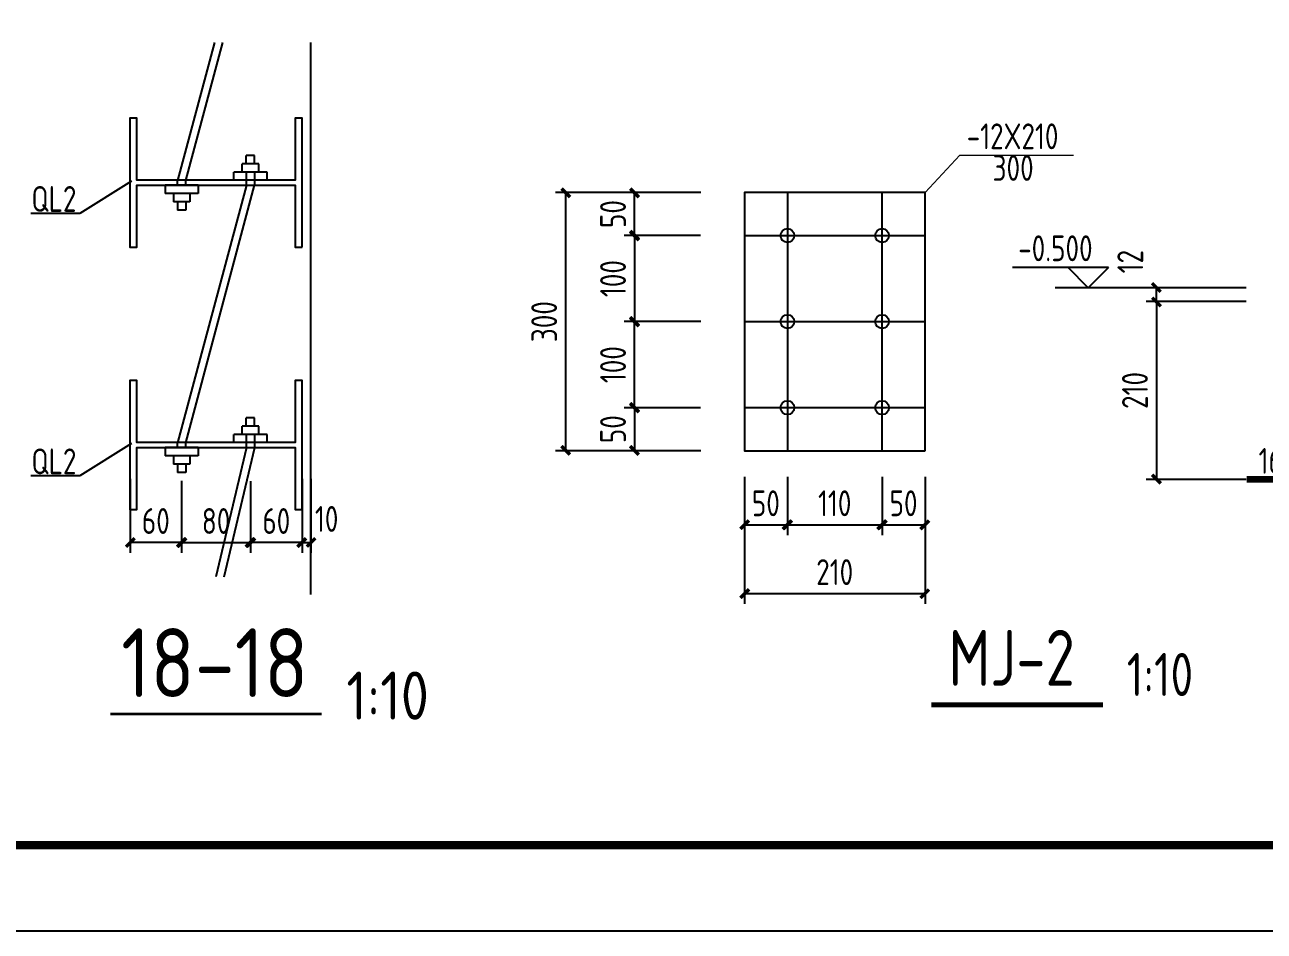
# Model space of a CAD drawing. Header units: millimetres. Extents: x 865974 to 875117, y 41124 to 44891.
# Drawn here: x 870179.2 to 870323.3, y 41123.6 to 41228.9 of the extents above; entities that cross this region are included whole.
import ezdxf

# ---------------------------------------------------------------- set-up
doc = ezdxf.new("R2010")
doc.units = ezdxf.units.MM
doc.header["$LTSCALE"] = 1000
doc.header["$MEASUREMENT"] = 0
doc.linetypes.add('CONTINOUS', pattern=[0])
for name, color, linetype in [('10', 7, 'Continuous'), ('D1', 112, 'Continuous'), ('D2', 6, 'Continuous'), ('DIM', 7, 'Continuous'), ('GJ', 6, 'Continuous'), ('M_Prof', 2, 'Continuous'), ('中文', 7, 'Continuous'), ('文字', 7, 'Continuous'), ('桩', 6, 'Continuous')]:
    doc.layers.add(name, color=color, linetype=linetype)
doc.layers.add('LZ', color=64, linetype='Continuous', lineweight=9)
doc.layers.add('数字', color=3, linetype='Continuous', lineweight=9)
doc.styles.add('GBHZ', font='gbenor.shx', dxfattribs={"width": 0.9, "bigfont": 'gbcbig.shx'})
doc.dimstyles.new('Y10', dxfattribs={"dimscale": 0, "dimtxt": 3, "dimasz": 0.01, "dimexe": 1.2, "dimexo": 1, "dimgap": 1, "dimtad": 1, "dimdec": 0, "dimlfac": 10, "dimzin": 0, "dimdsep": 46, "dimtxsty": 'GBHZ', "dimblk1": 'DX', "dimblk2": 'DX', "dimsah": 1, "dimcen": 0.09, "dimdle": 1, "dimadec": 0, "dimazin": 0, "dimtfac": 1, "dimtdec": 0, "dimtix": 1, "dimtmove": 2, "dimatfit": 3, "dimldrblk": 'DX', "dimfxl": 0, "dimtolj": 1, "dimtzin": 0, "dimarcsym": 0})

# ---------------------------------------------------------------- blocks, each defined once
blk = doc.blocks.new('DX')
at = {"color": 0, "linetype": 'ByBlock', "const_width": 40}
blk.add_lwpolyline([(-54, -51), (46, 49)], dxfattribs=at)
blk = doc.blocks.new('*D167')
at = {"layer": 'Defpoints', "color": 0, "transparency": 16777216}
for p in [(870250.09, 41209.44), (870258.75, 41209.44), (870258.75, 41204.44)]:
    blk.add_point(p, dxfattribs=at)
at = {"layer": 'DIM', "color": 0, "lineweight": -2, "transparency": 16777216}
for p, q in [((870257.75, 41209.44), (870248.89, 41209.44)), ((870250.09, 41204.45), (870250.09, 41209.43)), ((870257.75, 41204.44), (870248.89, 41204.44))]:
    blk.add_line(p, q, dxfattribs=at)
at = {"layer": 'DIM', "color": 0, "lineweight": -2, "transparency": 16777216, "xscale": 0.01, "yscale": 0.01, "zscale": 0.01}
for p, rotation in [((870250.09, 41209.44), 90), ((870250.09, 41204.44), 270)]:
    blk.add_blockref('DX', p, dxfattribs=dict(at, rotation=rotation))
at = {"layer": 'DIM', "color": 0, "transparency": 16777216, "insert": (870247.59, 41206.94), "char_height": 3, "attachment_point": 5, "rotation": 90, "style": 'GBHZ'}
blk.add_mtext('\\A1;50', dxfattribs=at)
blk = doc.blocks.new('*D168')
at = {"layer": 'Defpoints', "color": 0, "transparency": 16777216}
for p in [(870258.75, 41204.44), (870250.09, 41194.44), (870258.81, 41194.44)]:
    blk.add_point(p, dxfattribs=at)
at = {"layer": 'DIM', "color": 0, "lineweight": -2, "transparency": 16777216}
for p, q in [((870257.75, 41204.44), (870248.89, 41204.44)), ((870250.09, 41204.43), (870250.09, 41194.45)), ((870257.81, 41194.44), (870248.89, 41194.44))]:
    blk.add_line(p, q, dxfattribs=at)
at = {"layer": 'DIM', "color": 0, "lineweight": -2, "transparency": 16777216, "xscale": 0.01, "yscale": 0.01, "zscale": 0.01}
for p, rotation in [((870250.09, 41204.44), 90), ((870250.09, 41194.44), 270)]:
    blk.add_blockref('DX', p, dxfattribs=dict(at, rotation=rotation))
at = {"layer": 'DIM', "color": 0, "transparency": 16777216, "insert": (870247.59, 41199.44), "char_height": 3, "attachment_point": 5, "rotation": 90, "style": 'GBHZ'}
blk.add_mtext('\\A1;100', dxfattribs=at)
blk = doc.blocks.new('*D169')
at = {"layer": 'Defpoints', "color": 0, "transparency": 16777216}
for p in [(870258.75, 41184.44), (870250.09, 41179.44), (870258.75, 41179.44)]:
    blk.add_point(p, dxfattribs=at)
at = {"layer": 'DIM', "color": 0, "lineweight": -2, "transparency": 16777216}
for p, q in [((870257.75, 41184.44), (870248.89, 41184.44)), ((870250.09, 41184.43), (870250.09, 41179.45)), ((870257.75, 41179.44), (870248.89, 41179.44))]:
    blk.add_line(p, q, dxfattribs=at)
at = {"layer": 'DIM', "color": 0, "lineweight": -2, "transparency": 16777216, "xscale": 0.01, "yscale": 0.01, "zscale": 0.01}
for p, rotation in [((870250.09, 41184.44), 90), ((870250.09, 41179.44), 270)]:
    blk.add_blockref('DX', p, dxfattribs=dict(at, rotation=rotation))
at = {"layer": 'DIM', "color": 0, "transparency": 16777216, "insert": (870247.59, 41181.94), "char_height": 3, "attachment_point": 5, "rotation": 90, "style": 'GBHZ'}
blk.add_mtext('\\A1;50', dxfattribs=at)
blk = doc.blocks.new('*D170')
at = {"layer": 'Defpoints', "color": 0, "transparency": 16777216}
for p in [(870262.85, 41177.41), (870283.85, 41177.41), (870283.85, 41162.83)]:
    blk.add_point(p, dxfattribs=at)
at = {"layer": 'DIM', "color": 0, "lineweight": -2, "transparency": 16777216}
for p, q in [((870262.85, 41176.41), (870262.85, 41161.63)), ((870283.85, 41176.41), (870283.85, 41161.63)), ((870262.86, 41162.83), (870283.84, 41162.83))]:
    blk.add_line(p, q, dxfattribs=at)
at = {"layer": 'DIM', "color": 0, "lineweight": -2, "transparency": 16777216, "xscale": 0.01, "yscale": 0.01, "zscale": 0.01, "rotation": 180}
blk.add_blockref('DX', (870262.85, 41162.83), dxfattribs=at)
at = {"layer": 'DIM', "color": 0, "lineweight": -2, "transparency": 16777216, "xscale": 0.01, "yscale": 0.01, "zscale": 0.01}
blk.add_blockref('DX', (870283.85, 41162.83), dxfattribs=at)
at = {"layer": 'DIM', "color": 0, "transparency": 16777216, "insert": (870273.35, 41165.33), "char_height": 3, "attachment_point": 5, "style": 'GBHZ'}
blk.add_mtext('\\A1;210', dxfattribs=at)
blk = doc.blocks.new('*D171')
at = {"layer": 'Defpoints', "color": 0, "transparency": 16777216}
for p in [(870278.85, 41177.41), (870283.85, 41177.41), (870283.85, 41170.83)]:
    blk.add_point(p, dxfattribs=at)
at = {"layer": 'DIM', "color": 0, "lineweight": -2, "transparency": 16777216}
for p, q in [((870278.85, 41176.41), (870278.85, 41169.63)), ((870283.85, 41176.41), (870283.85, 41169.63)), ((870278.86, 41170.83), (870283.84, 41170.83))]:
    blk.add_line(p, q, dxfattribs=at)
at = {"layer": 'DIM', "color": 0, "lineweight": -2, "transparency": 16777216, "xscale": 0.01, "yscale": 0.01, "zscale": 0.01, "rotation": 180}
blk.add_blockref('DX', (870278.85, 41170.83), dxfattribs=at)
at = {"layer": 'DIM', "color": 0, "lineweight": -2, "transparency": 16777216, "xscale": 0.01, "yscale": 0.01, "zscale": 0.01}
blk.add_blockref('DX', (870283.85, 41170.83), dxfattribs=at)
at = {"layer": 'DIM', "color": 0, "transparency": 16777216, "insert": (870281.35, 41173.33), "char_height": 3, "attachment_point": 5, "style": 'GBHZ'}
blk.add_mtext('\\A1;50', dxfattribs=at)
blk = doc.blocks.new('*D172')
at = {"layer": 'Defpoints', "color": 0, "transparency": 16777216}
for p in [(870267.85, 41177.41), (870278.85, 41177.35), (870278.85, 41170.83)]:
    blk.add_point(p, dxfattribs=at)
at = {"layer": 'DIM', "color": 0, "lineweight": -2, "transparency": 16777216}
for p, q in [((870267.85, 41176.41), (870267.85, 41169.63)), ((870278.85, 41176.35), (870278.85, 41169.63)), ((870267.86, 41170.83), (870278.84, 41170.83))]:
    blk.add_line(p, q, dxfattribs=at)
at = {"layer": 'DIM', "color": 0, "lineweight": -2, "transparency": 16777216, "xscale": 0.01, "yscale": 0.01, "zscale": 0.01, "rotation": 180}
blk.add_blockref('DX', (870267.85, 41170.83), dxfattribs=at)
at = {"layer": 'DIM', "color": 0, "lineweight": -2, "transparency": 16777216, "xscale": 0.01, "yscale": 0.01, "zscale": 0.01}
blk.add_blockref('DX', (870278.85, 41170.83), dxfattribs=at)
at = {"layer": 'DIM', "color": 0, "transparency": 16777216, "insert": (870273.35, 41173.33), "char_height": 3, "attachment_point": 5, "style": 'GBHZ'}
blk.add_mtext('\\A1;110', dxfattribs=at)
blk = doc.blocks.new('*D173')
at = {"layer": 'Defpoints', "color": 0, "transparency": 16777216}
for p in [(870262.85, 41177.41), (870267.85, 41177.41), (870267.85, 41170.83)]:
    blk.add_point(p, dxfattribs=at)
at = {"layer": 'DIM', "color": 0, "lineweight": -2, "transparency": 16777216}
for p, q in [((870262.85, 41176.41), (870262.85, 41169.63)), ((870267.85, 41176.41), (870267.85, 41169.63)), ((870262.86, 41170.83), (870267.84, 41170.83))]:
    blk.add_line(p, q, dxfattribs=at)
at = {"layer": 'DIM', "color": 0, "lineweight": -2, "transparency": 16777216, "xscale": 0.01, "yscale": 0.01, "zscale": 0.01, "rotation": 180}
blk.add_blockref('DX', (870262.85, 41170.83), dxfattribs=at)
at = {"layer": 'DIM', "color": 0, "lineweight": -2, "transparency": 16777216, "xscale": 0.01, "yscale": 0.01, "zscale": 0.01}
blk.add_blockref('DX', (870267.85, 41170.83), dxfattribs=at)
at = {"layer": 'DIM', "color": 0, "transparency": 16777216, "insert": (870265.35, 41173.33), "char_height": 3, "attachment_point": 5, "style": 'GBHZ'}
blk.add_mtext('\\A1;50', dxfattribs=at)
blk = doc.blocks.new('*D174')
at = {"layer": 'Defpoints', "color": 0, "transparency": 16777216}
for p in [(870310.74, 41198.36), (870322.16, 41198.36), (870322.16, 41196.76)]:
    blk.add_point(p, dxfattribs=at)
at = {"layer": 'DIM', "color": 0, "lineweight": -2, "transparency": 16777216}
for p, q in [((870321.16, 41198.36), (870309.54, 41198.36)), ((870310.74, 41198.37), (870310.74, 41198.38)), ((870310.74, 41196.76), (870310.74, 41198.36)), ((870321.16, 41196.76), (870309.54, 41196.76)), ((870310.74, 41196.75), (870310.74, 41196.74))]:
    blk.add_line(p, q, dxfattribs=at)
at = {"layer": 'DIM', "color": 0, "lineweight": -2, "transparency": 16777216, "xscale": 0.01, "yscale": 0.01, "zscale": 0.01}
for p, rotation in [((870310.74, 41198.36), 270), ((870310.74, 41196.76), 90)]:
    blk.add_blockref('DX', p, dxfattribs=dict(at, rotation=rotation))
at = {"layer": 'DIM', "color": 0, "transparency": 16777216, "insert": (870307.7, 41201.41), "char_height": 3, "attachment_point": 5, "rotation": 90, "style": 'GBHZ'}
blk.add_mtext('\\A1;12', dxfattribs=at)
blk = doc.blocks.new('*D175')
at = {"layer": 'Defpoints', "color": 0, "transparency": 16777216}
for p in [(870322.16, 41196.76), (870310.74, 41176.11), (870322.16, 41176.11)]:
    blk.add_point(p, dxfattribs=at)
at = {"layer": 'DIM', "color": 0, "lineweight": -2, "transparency": 16777216}
for p, q in [((870321.16, 41196.76), (870309.54, 41196.76)), ((870310.74, 41196.75), (870310.74, 41176.12)), ((870321.16, 41176.11), (870309.54, 41176.11))]:
    blk.add_line(p, q, dxfattribs=at)
at = {"layer": 'DIM', "color": 0, "lineweight": -2, "transparency": 16777216, "xscale": 0.01, "yscale": 0.01, "zscale": 0.01}
for p, rotation in [((870310.74, 41196.76), 90), ((870310.74, 41176.11), 270)]:
    blk.add_blockref('DX', p, dxfattribs=dict(at, rotation=rotation))
at = {"layer": 'DIM', "color": 0, "transparency": 16777216, "insert": (870308.24, 41186.44), "char_height": 3, "attachment_point": 5, "rotation": 90, "style": 'GBHZ'}
blk.add_mtext('\\A1;210', dxfattribs=at)
blk = doc.blocks.new('*D176')
at = {"layer": 'Defpoints', "color": 0, "transparency": 16777216}
for p in [(870242.09, 41209.44), (870258.81, 41209.44), (870258.81, 41179.44)]:
    blk.add_point(p, dxfattribs=at)
at = {"layer": 'DIM', "color": 0, "lineweight": -2, "transparency": 16777216}
for p, q in [((870257.81, 41209.44), (870240.89, 41209.44)), ((870242.09, 41179.45), (870242.09, 41209.43)), ((870257.81, 41179.44), (870240.89, 41179.44))]:
    blk.add_line(p, q, dxfattribs=at)
at = {"layer": 'DIM', "color": 0, "lineweight": -2, "transparency": 16777216, "xscale": 0.01, "yscale": 0.01, "zscale": 0.01}
for p, rotation in [((870242.09, 41209.44), 90), ((870242.09, 41179.44), 270)]:
    blk.add_blockref('DX', p, dxfattribs=dict(at, rotation=rotation))
at = {"layer": 'DIM', "color": 0, "transparency": 16777216, "insert": (870239.59, 41194.44), "char_height": 3, "attachment_point": 5, "rotation": 90, "style": 'GBHZ'}
blk.add_mtext('\\A1;300', dxfattribs=at)
blk = doc.blocks.new('*D474')
at = {"layer": 'Defpoints', "color": 0, "linetype": 'ByBlock', "transparency": 16777216}
for p in [(870205.46, 41176.91), (870211.46, 41177.16), (870205.46, 41168.77)]:
    blk.add_point(p, dxfattribs=at)
at = {"layer": 'DIM', "color": 0, "linetype": 'ByBlock', "lineweight": -2, "transparency": 16777216}
for p, q in [((870211.46, 41176.16), (870211.46, 41167.57)), ((870205.46, 41175.91), (870205.46, 41167.57)), ((870211.45, 41168.77), (870205.47, 41168.77))]:
    blk.add_line(p, q, dxfattribs=at)
at = {"layer": 'DIM', "color": 0, "linetype": 'ByBlock', "lineweight": -2, "transparency": 16777216, "xscale": 0.01, "yscale": 0.01, "zscale": 0.01, "rotation": 180}
blk.add_blockref('DX', (870205.46, 41168.77), dxfattribs=at)
at = {"layer": 'DIM', "color": 0, "linetype": 'ByBlock', "lineweight": -2, "transparency": 16777216, "xscale": 0.01, "yscale": 0.01, "zscale": 0.01}
blk.add_blockref('DX', (870211.46, 41168.77), dxfattribs=at)
at = {"layer": 'DIM', "color": 0, "linetype": 'ByBlock', "transparency": 16777216, "insert": (870208.46, 41171.27), "char_height": 3, "attachment_point": 5, "style": 'GBHZ'}
blk.add_mtext('\\A1;60', dxfattribs=at)
blk = doc.blocks.new('*D475')
at = {"layer": 'Defpoints', "color": 0, "linetype": 'ByBlock', "transparency": 16777216}
for p in [(870191.46, 41177.16), (870197.46, 41176.95), (870191.46, 41168.77)]:
    blk.add_point(p, dxfattribs=at)
at = {"layer": 'DIM', "color": 0, "linetype": 'ByBlock', "lineweight": -2, "transparency": 16777216}
for p, q in [((870191.46, 41176.16), (870191.46, 41167.57)), ((870197.46, 41175.95), (870197.46, 41167.57)), ((870197.45, 41168.77), (870191.47, 41168.77))]:
    blk.add_line(p, q, dxfattribs=at)
at = {"layer": 'DIM', "color": 0, "linetype": 'ByBlock', "lineweight": -2, "transparency": 16777216, "xscale": 0.01, "yscale": 0.01, "zscale": 0.01, "rotation": 180}
blk.add_blockref('DX', (870191.46, 41168.77), dxfattribs=at)
at = {"layer": 'DIM', "color": 0, "linetype": 'ByBlock', "lineweight": -2, "transparency": 16777216, "xscale": 0.01, "yscale": 0.01, "zscale": 0.01}
blk.add_blockref('DX', (870197.46, 41168.77), dxfattribs=at)
at = {"layer": 'DIM', "color": 0, "linetype": 'ByBlock', "transparency": 16777216, "insert": (870194.46, 41171.27), "char_height": 3, "attachment_point": 5, "style": 'GBHZ'}
blk.add_mtext('\\A1;60', dxfattribs=at)
blk = doc.blocks.new('*D476')
at = {"layer": 'Defpoints', "color": 0, "linetype": 'ByBlock', "transparency": 16777216}
for p in [(870211.46, 41177.16), (870212.46, 41177.16), (870212.46, 41168.77)]:
    blk.add_point(p, dxfattribs=at)
at = {"layer": 'DIM', "color": 0, "linetype": 'ByBlock', "lineweight": -2, "transparency": 16777216}
for p, q in [((870211.46, 41176.16), (870211.46, 41167.57)), ((870212.46, 41176.16), (870212.46, 41167.57)), ((870211.45, 41168.77), (870211.44, 41168.77)), ((870211.46, 41168.77), (870212.46, 41168.77)), ((870212.47, 41168.77), (870212.48, 41168.77))]:
    blk.add_line(p, q, dxfattribs=at)
at = {"layer": 'DIM', "color": 0, "linetype": 'ByBlock', "lineweight": -2, "transparency": 16777216, "xscale": 0.01, "yscale": 0.01, "zscale": 0.01}
blk.add_blockref('DX', (870211.46, 41168.77), dxfattribs=at)
at = {"layer": 'DIM', "color": 0, "linetype": 'ByBlock', "lineweight": -2, "transparency": 16777216, "xscale": 0.01, "yscale": 0.01, "zscale": 0.01, "rotation": 180}
blk.add_blockref('DX', (870212.46, 41168.77), dxfattribs=at)
at = {"layer": 'DIM', "color": 0, "linetype": 'ByBlock', "transparency": 16777216, "insert": (870214.31, 41171.51), "char_height": 3, "attachment_point": 5, "style": 'GBHZ'}
blk.add_mtext('\\A1;10', dxfattribs=at)
blk = doc.blocks.new('*D477')
at = {"layer": 'Defpoints', "color": 0, "linetype": 'ByBlock', "transparency": 16777216}
for p in [(870205.46, 41176.91), (870197.46, 41175.71), (870205.46, 41168.77)]:
    blk.add_point(p, dxfattribs=at)
at = {"layer": 'DIM', "color": 0, "linetype": 'ByBlock', "lineweight": -2, "transparency": 16777216}
for p, q in [((870197.46, 41174.71), (870197.46, 41167.57)), ((870205.46, 41175.91), (870205.46, 41167.57)), ((870197.47, 41168.77), (870205.45, 41168.77))]:
    blk.add_line(p, q, dxfattribs=at)
at = {"layer": 'DIM', "color": 0, "linetype": 'ByBlock', "lineweight": -2, "transparency": 16777216, "xscale": 0.01, "yscale": 0.01, "zscale": 0.01, "rotation": 180}
blk.add_blockref('DX', (870197.46, 41168.77), dxfattribs=at)
at = {"layer": 'DIM', "color": 0, "linetype": 'ByBlock', "lineweight": -2, "transparency": 16777216, "xscale": 0.01, "yscale": 0.01, "zscale": 0.01}
blk.add_blockref('DX', (870205.46, 41168.77), dxfattribs=at)
at = {"layer": 'DIM', "color": 0, "linetype": 'ByBlock', "transparency": 16777216, "insert": (870201.46, 41171.27), "char_height": 3, "attachment_point": 5, "style": 'GBHZ'}
blk.add_mtext('\\A1;80', dxfattribs=at)
blk = doc.blocks.new('*D548')
at = {"layer": 'Defpoints', "color": 0, "transparency": 16777216}
for p in [(870250.09, 41194.44), (870258.81, 41194.44), (870258.75, 41184.44)]:
    blk.add_point(p, dxfattribs=at)
at = {"layer": 'DIM', "color": 0, "lineweight": -2, "transparency": 16777216}
for p, q in [((870257.81, 41194.44), (870248.89, 41194.44)), ((870250.09, 41184.45), (870250.09, 41194.43)), ((870257.75, 41184.44), (870248.89, 41184.44))]:
    blk.add_line(p, q, dxfattribs=at)
at = {"layer": 'DIM', "color": 0, "lineweight": -2, "transparency": 16777216, "xscale": 0.01, "yscale": 0.01, "zscale": 0.01}
for p, rotation in [((870250.09, 41194.44), 90), ((870250.09, 41184.44), 270)]:
    blk.add_blockref('DX', p, dxfattribs=dict(at, rotation=rotation))
at = {"layer": 'DIM', "color": 0, "transparency": 16777216, "insert": (870247.59, 41189.44), "char_height": 3, "attachment_point": 5, "rotation": 90, "style": 'GBHZ'}
blk.add_mtext('\\A1;100', dxfattribs=at)

msp = doc.modelspace()

# ---------------------------------------------------------------- linework, layer by layer
at = {"color": 251}
for p, q in [((870212.458, 41162.723), (870212.458, 41226.893)), ((870191.647, 41210.758, 1.667), (870185.637, 41207.004, -1.667)), ((870185.637, 41207.004, -1.667), (870179.95, 41207.004, -1.667)), ((870191.647, 41180.262, 1.667), (870185.637, 41176.509, -1.667)), ((870185.637, 41176.509, -1.667), (870179.95, 41176.509, -1.667))]:
    msp.add_line(p, q, dxfattribs=at)
for p, q in [((870267.852, 41209.442), (870267.852, 41179.442)), ((870278.852, 41179.442), (870278.852, 41209.442)), ((870262.852, 41204.442), (870283.852, 41204.442)), ((870262.852, 41194.442), (870283.852, 41194.442)), ((870262.852, 41184.442), (870283.852, 41184.442)), ((870654.459, 41123.604), (869813.459, 41123.604))]:
    msp.add_line(p, q)
at = {"color": 0, "const_width": 1}
msp.add_lwpolyline([(870644.459, 41133.604), (869838.459, 41133.604), (869838.459, 41707.604), (870644.459, 41707.604)], close=True, dxfattribs=at)
at = {"const_width": 0.6}
msp.add_lwpolyline([(870284.58, 41149.916), (870304.524, 41149.916)], dxfattribs=at)
at = {"layer": 'D2'}
for p, q in [((870201.269, 41226.893), (870196.968, 41210.819)), ((870197.93, 41210.819), (870202.231, 41226.893)), ((870204.977, 41212.777), (870204.977, 41213.739)), ((870205.939, 41213.739), (870204.977, 41213.739)), ((870205.939, 41212.778), (870205.939, 41213.739)), ((870206.42, 41212.778), (870204.497, 41212.777)), ((870204.497, 41211.816), (870204.497, 41212.777)), ((870206.42, 41211.816), (870206.42, 41212.778)), ((870196.978, 41210.294), (870196.978, 41210.856)), ((870197.94, 41210.294), (870197.94, 41210.856)), ((870207.382, 41211.817), (870203.535, 41211.815)), ((870203.536, 41210.854), (870203.535, 41211.815)), ((870204.987, 41210.292), (870204.987, 41211.816)), ((870205.948, 41210.292), (870205.949, 41211.827)), ((870207.382, 41210.855), (870207.382, 41211.817)), ((870195.536, 41210.295), (870195.535, 41209.333)), ((870199.382, 41209.332), (870195.535, 41209.333)), ((870196.497, 41209.333), (870196.497, 41208.371)), ((870204.985, 41210.286), (870196.978, 41180.361)), ((870197.94, 41180.361), (870205.946, 41210.286)), ((870198.42, 41209.332), (870198.42, 41208.371)), ((870199.382, 41210.293), (870199.382, 41209.332)), ((870198.42, 41208.371), (870196.497, 41208.371)), ((870196.977, 41208.371), (870196.977, 41207.409)), ((870197.939, 41208.371), (870197.939, 41207.409)), ((870197.939, 41207.409), (870196.977, 41207.409)), ((870206.42, 41182.283), (870204.497, 41182.282)), ((870204.497, 41181.32), (870204.497, 41182.282)), ((870204.977, 41182.282), (870204.977, 41183.244)), ((870205.939, 41183.244), (870204.977, 41183.244)), ((870205.939, 41182.282), (870205.939, 41183.244)), ((870206.42, 41181.321), (870206.42, 41182.283)), ((870207.382, 41181.321), (870203.535, 41181.32)), ((870203.536, 41180.359), (870203.535, 41181.32)), ((870204.987, 41179.797), (870204.987, 41181.321)), ((870205.948, 41179.797), (870205.949, 41181.332)), ((870207.382, 41180.36), (870207.382, 41181.321)), ((870195.536, 41179.799), (870195.535, 41178.838)), ((870196.978, 41179.799), (870196.978, 41180.361)), ((870197.94, 41179.799), (870197.94, 41180.361)), ((870199.382, 41179.798), (870199.382, 41178.837)), ((870204.987, 41179.797), (870201.442, 41164.797)), ((870202.403, 41164.797), (870205.948, 41179.797)), ((870199.382, 41178.837), (870195.535, 41178.838)), ((870196.497, 41178.837), (870196.497, 41177.876)), ((870198.42, 41177.875), (870196.497, 41177.876)), ((870196.977, 41177.876), (870196.977, 41176.914)), ((870197.939, 41177.875), (870197.939, 41176.914)), ((870198.42, 41178.837), (870198.42, 41177.875)), ((870197.939, 41176.914), (870196.977, 41176.914))]:
    msp.add_line(p, q, dxfattribs=at)
at = {"layer": 'DIM', "color": 0, "linetype": 'CONTINOUS', "ltscale": 25}
for p, q in [((870305.172, 41200.717), (870294.009, 41200.717)), ((870302.818, 41198.363), (870300.464, 41200.717)), ((870305.172, 41200.717), (870302.818, 41198.363)), ((870309.536, 41198.363), (870298.956, 41198.363))]:
    msp.add_line(p, q, dxfattribs=at)
at = {"layer": 'GJ'}
msp.add_lwpolyline([(870283.852, 41179.442), (870283.852, 41209.442), (870262.852, 41209.442), (870262.852, 41179.442)], close=True, dxfattribs=at)
at = {"layer": 'GJ', "const_width": 0.8}
msp.add_lwpolyline([(870328.36, 41196.763), (870328.36, 41176.11), (870321.211, 41176.11)], dxfattribs=at)
at = {"layer": 'GJ'}
for centre in [(870267.852, 41204.442), (870278.852, 41204.442), (870267.852, 41194.442), (870278.852, 41194.442), (870267.852, 41184.442), (870278.852, 41184.442)]:
    msp.add_circle(centre, 0.8, dxfattribs=at)
at = {"layer": 'LZ'}
for p, q in [((870283.852, 41209.442), (870287.885, 41213.787)), ((870287.885, 41213.787), (870301.099, 41213.787))]:
    msp.add_line(p, q, dxfattribs=at)
at = {"layer": 'M_Prof'}
for points in [[(870211.458, 41203.092), (870211.458, 41218.092), (870210.658, 41218.092), (870210.658, 41210.892), (870192.258, 41210.892), (870192.258, 41218.092), (870191.458, 41218.092), (870191.458, 41203.092), (870192.258, 41203.092), (870192.258, 41210.292), (870210.658, 41210.292), (870210.658, 41203.092)], [(870211.458, 41172.597), (870211.458, 41187.597), (870210.658, 41187.597), (870210.658, 41180.397), (870192.258, 41180.397), (870192.258, 41187.597), (870191.458, 41187.597), (870191.458, 41172.597), (870192.258, 41172.597), (870192.258, 41179.797), (870210.658, 41179.797), (870210.658, 41172.597)]]:
    msp.add_lwpolyline(points, close=True, dxfattribs=at)
at = {"layer": '文字', "color": 6, "const_width": 0.32}
msp.add_lwpolyline([(870189.175, 41148.852), (870213.721, 41148.852)], dxfattribs=at)
at = {"layer": '桩'}
for p, q in [((870199.382, 41210.293), (870195.536, 41210.295)), ((870199.382, 41179.798), (870195.536, 41179.799))]:
    msp.add_line(p, q, dxfattribs=at)

# ---------------------------------------------------------------- texts
at = {"style": 'GBHZ', "width": 0.9}
for s, p in [('-12X210', (870288.687, 41214.472)), ('300', (870291.699, 41210.797)), ('160', (870322.603, 41176.759))]:
    msp.add_text(s, height=3, dxfattribs=at).set_placement(p)
at = {"layer": '10', "style": 'GBHZ', "width": 0.9}
msp.add_text('MJ-2', height=6.5, dxfattribs=at).set_placement((870286.572, 41152.122))
at = {"layer": 'D1', "style": 'GBHZ', "width": 0.9}
msp.add_text('-0.500', height=3, dxfattribs=at).set_placement((870294.673, 41201.461))
at = {"layer": '中文', "style": 'GBHZ', "width": 0.9}
msp.add_text('1:10', height=5, dxfattribs=at).set_placement((870307.289, 41150.933, -0.009))
at = {"layer": '数字', "style": 'GBHZ', "width": 0.9}
for p in [(870179.998, 41207.197, -1.667), (870179.998, 41176.701, -1.667)]:
    msp.add_text('QL2', height=3, dxfattribs=at).set_placement(p)
at = {"layer": '文字', "color": 6, "style": 'GBHZ'}
for s, height, p in [('18-18', 8, (870190.427, 41150.803)), ('1:10', 5.6, (870216.6, 41148.182))]:
    msp.add_text(s, height=height, dxfattribs=at).set_placement(p)

# ---------------------------------------------------------------- dimensions: what is measured, and where the dimension line sits
at = {"layer": 'DIM'}
for base, p1, p2, angle, picture, middle in [((870242.089, 41209.442), (870258.814, 41179.442), (870258.814, 41209.442), 90, '*D176', (870239.589, 41194.442)), ((870250.088, 41209.442), (870258.754, 41204.442), (870258.754, 41209.442), 90, '*D167', (870247.588, 41206.942)), ((870250.088, 41194.442), (870258.754, 41204.442), (870258.814, 41194.442), 270, '*D168', (870247.588, 41199.442)), ((870250.088, 41194.442), (870258.754, 41184.442), (870258.814, 41194.442), 90, '*D548', (870247.588, 41189.442)), ((870250.088, 41179.442), (870258.754, 41184.442), (870258.754, 41179.442), 270, '*D169', (870247.588, 41181.942))]:
    dim = msp.add_linear_dim(base=base, p1=p1, p2=p2, angle=angle, dimstyle='Y10', override={"dimscale": 1}, dxfattribs=at)
    dim.commit()
    dim.dimension.update_dxf_attribs({"geometry": picture, "text_midpoint": middle})
dim = msp.add_linear_dim(base=(870310.736, 41198.363), p1=(870322.162, 41196.763), p2=(870322.162, 41198.363), angle=270, text='12', dimstyle='Y10', override={"dimscale": 1}, dxfattribs=at)
dim.commit()
dim.dimension.update_dxf_attribs({"geometry": '*D174', "text_midpoint": (870307.703, 41201.41), "dimtype": 160})
dim = msp.add_linear_dim(base=(870310.736, 41176.11), p1=(870322.162, 41196.763), p2=(870322.162, 41176.11), angle=90, text='210', dimstyle='Y10', override={"dimscale": 1}, dxfattribs=at)
dim.commit()
dim.dimension.update_dxf_attribs({"geometry": '*D175', "text_midpoint": (870308.236, 41186.437)})
at = {"layer": 'DIM', "color": 0, "linetype": 'ByBlock'}
for base, p1, p2, picture, middle in [((870191.458, 41168.766), (870197.458, 41176.948), (870191.458, 41177.156), '*D475', (870194.458, 41171.266)), ((870205.458, 41168.766), (870211.458, 41177.156), (870205.458, 41176.914), '*D474', (870208.458, 41171.266))]:
    dim = msp.add_linear_dim(base=base, p1=p1, p2=p2, angle=180, dimstyle='Y10', override={"dimscale": 1}, dxfattribs=at)
    dim.commit()
    dim.dimension.update_dxf_attribs({"geometry": picture, "text_midpoint": middle})
dim = msp.add_linear_dim(base=(870205.458, 41168.766), p1=(870197.458, 41175.714), p2=(870205.458, 41176.914), dimstyle='Y10', override={"dimscale": 1}, dxfattribs=at)
dim.commit()
dim.dimension.update_dxf_attribs({"geometry": '*D477', "text_midpoint": (870201.458, 41171.266)})
dim = msp.add_linear_dim(base=(870212.458, 41168.766), p1=(870211.458, 41177.156), p2=(870212.458, 41177.156), dimstyle='Y10', override={"dimscale": 1}, dxfattribs=at)
dim.commit()
dim.dimension.update_dxf_attribs({"geometry": '*D476', "text_midpoint": (870214.314, 41171.511), "dimtype": 160})
at = {"layer": 'DIM'}
for base, p1, p2, picture, middle in [((870283.852, 41162.833), (870262.852, 41177.414), (870283.852, 41177.414), '*D170', (870273.352, 41165.333)), ((870267.852, 41170.83), (870262.852, 41177.414), (870267.852, 41177.414), '*D173', (870265.352, 41173.33)), ((870278.852, 41170.83), (870267.852, 41177.414), (870278.852, 41177.354), '*D172', (870273.352, 41173.33)), ((870283.852, 41170.83), (870278.852, 41177.414), (870283.852, 41177.414), '*D171', (870281.352, 41173.33))]:
    dim = msp.add_linear_dim(base=base, p1=p1, p2=p2, dimstyle='Y10', override={"dimscale": 1}, dxfattribs=at)
    dim.commit()
    dim.dimension.update_dxf_attribs({"geometry": picture, "text_midpoint": middle})

doc.saveas('drawing.dxf')
